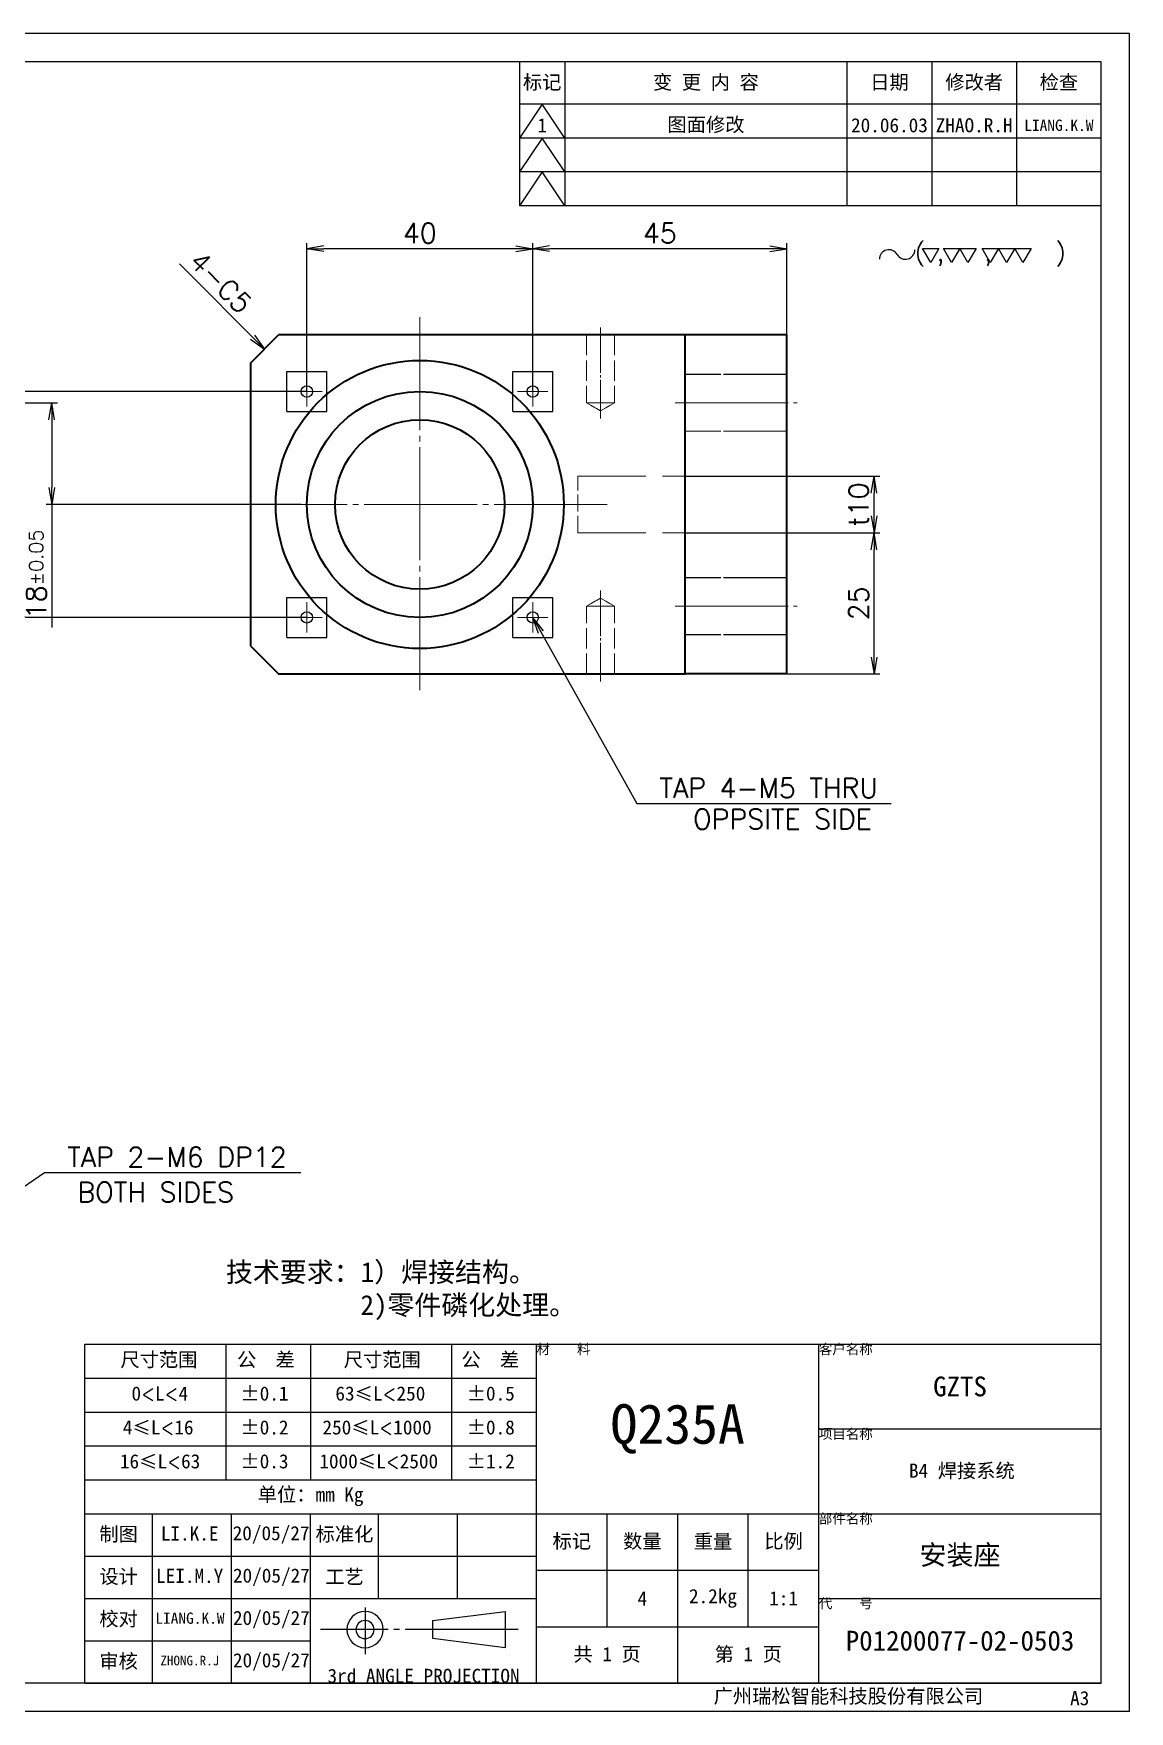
# Model space of a CAD drawing. Extents: x 0 to 18500, y -51 to 3802.
# Drawn here: x 11655.7 to 11849.7, y -5.1 to 291.9 of the extents above; entities that cross this region are included whole.
import ezdxf

# ---------------------------------------------------------------- set-up
doc = ezdxf.new("R2010")
doc.units = 0
doc.header["$MEASUREMENT"] = 0
for name, pattern in [('CENTER-HOKUTO', [23, 20, -1, 1, -1]), ('DASHED', [15, 12, -3]), ('HIDDEN-HOKUTO', [3.8, 2.5, -1.3])]:
    doc.linetypes.add(name, pattern=pattern)
doc.layers.get('0').update_dxf_attribs({"linetype": 'CONTINUOUS'})
doc.layers.get('DEFPOINTS').update_dxf_attribs({"linetype": 'CONTINUOUS'})
for name, color, linetype in [('AM_7', 2, 'CENTER-HOKUTO'), ('AM_HID', 1, 'HIDDEN-HOKUTO'), ('AM_VIS', 7, 'CONTINUOUS'), ('TITLE_FRAME', 7, 'CONTINUOUS'), ('WORD_DIM', 253, 'CONTINUOUS')]:
    doc.layers.add(name, color=color, linetype=linetype)
doc.layers.add('SOLID LINE', color=7, linetype='CONTINUOUS', lineweight=30)
doc.styles.get("Standard").update_dxf_attribs({"font": 'romans.shx', "bigfont": 'bigfont.shx'})
doc.dimstyles.get("Standard").update_dxf_attribs({"dimtxt": 3.5, "dimasz": 3, "dimexe": 1, "dimexo": 0, "dimgap": 1, "dimtad": 3, "dimdsep": 46, "dimtxsty": 'Standard', "dimblk1": 'OPEN', "dimblk2": 'OPEN', "dimsah": 1, "dimcen": 0, "dimclrd": 256, "dimclre": 256, "dimclrt": 3, "dimadec": 0, "dimazin": 0, "dimtfac": 1, "dimtmove": 0, "dimatfit": 3, "dimldrblk": 'OPEN', "dimfxl": 0, "dimtolj": 1, "dimtzin": 0, "dimarcsym": 0})

# ---------------------------------------------------------------- blocks, each defined once
blk = doc.blocks.new('_OPEN')
at = {"color": 0}
for p, q in [((-1, 0.167), (0, 0)), ((-1, -0.167), (0, 0)), ((0, 0), (-1, 0))]:
    blk.add_line(p, q, dxfattribs=at)
blk = doc.blocks.new('*D806')
at = {"layer": 'DEFPOINTS', "color": 0, "linetype": 'Continuous', "ltscale": 5}
for p in [(11771.05, 203.51), (11804.51, 203.51), (11789.05, 178.51)]:
    blk.add_point(p, dxfattribs=at)
at = {"layer": 'WORD_DIM', "linetype": 'Continuous', "lineweight": -2, "ltscale": 5}
for p, q in [((11771.05, 203.51), (11805.51, 203.51)), ((11804.51, 181.51), (11804.51, 200.51)), ((11789.05, 178.51), (11805.51, 178.51))]:
    blk.add_line(p, q, dxfattribs=at)
at = {"layer": 'WORD_DIM', "linetype": 'Continuous', "lineweight": -2, "ltscale": 5, "xscale": 3, "yscale": 3, "zscale": 3}
for p, rotation in [((11804.51, 203.51), 90), ((11804.51, 178.51), 270)]:
    blk.add_blockref('_OPEN', p, dxfattribs=dict(at, rotation=rotation))
at = {"layer": 'WORD_DIM', "color": 3, "linetype": 'Continuous', "ltscale": 5, "insert": (11801.76, 191.01), "char_height": 3.5, "attachment_point": 5, "rotation": 90}
blk.add_mtext('\\A1;25', dxfattribs=at)
blk = doc.blocks.new('*D807')
at = {"layer": 'DEFPOINTS', "color": 0, "linetype": 'Continuous', "ltscale": 5}
for p in [(11771.05, 213.51), (11804.51, 213.51), (11771.05, 203.51)]:
    blk.add_point(p, dxfattribs=at)
at = {"layer": 'WORD_DIM', "linetype": 'Continuous', "lineweight": -2, "ltscale": 5}
for p, q in [((11771.05, 213.51), (11805.51, 213.51)), ((11804.51, 206.51), (11804.51, 210.51)), ((11771.05, 203.51), (11805.51, 203.51))]:
    blk.add_line(p, q, dxfattribs=at)
at = {"layer": 'WORD_DIM', "linetype": 'Continuous', "lineweight": -2, "ltscale": 5, "xscale": 3, "yscale": 3, "zscale": 3}
for p, rotation in [((11804.51, 213.51), 90), ((11804.51, 203.51), 270)]:
    blk.add_blockref('_OPEN', p, dxfattribs=dict(at, rotation=rotation))
at = {"layer": 'WORD_DIM', "color": 3, "linetype": 'Continuous', "ltscale": 5, "insert": (11801.76, 208.51), "char_height": 3.5, "attachment_point": 5, "rotation": 90}
blk.add_mtext('\\A1;t10', dxfattribs=at)
blk = doc.blocks.new('MARK_M5BOLT')
at = {"color": 3, "linetype": 'Continuous'}
for p, q in [((-1.77, -1.77), (-1.77, 1.77)), ((-1.77, 1.77), (1.77, 1.77)), ((1.77, -1.77), (1.77, 1.77)), ((-1.77, -1.77), (1.77, -1.77))]:
    blk.add_line(p, q, dxfattribs=at)
blk.add_circle((0, 0), 0.5, dxfattribs=at)
blk = doc.blocks.new('*D814')
at = {"layer": 'DEFPOINTS', "color": 0, "ltscale": 5}
for p in [(11572.22, 226.51), (11649.28, 226.51), (11704.05, 228.51)]:
    blk.add_point(p, dxfattribs=at)
at = {"layer": 'WORD_DIM', "lineweight": -2, "ltscale": 5}
for p, q in [((11649.28, 231.51), (11649.28, 238.85)), ((11572.22, 226.51), (11650.28, 226.51)), ((11704.05, 228.51), (11648.28, 228.51)), ((11649.28, 226.51), (11649.28, 228.51)), ((11649.28, 223.51), (11649.28, 220.51))]:
    blk.add_line(p, q, dxfattribs=at)
at = {"layer": 'WORD_DIM', "lineweight": -2, "ltscale": 5, "xscale": 3, "yscale": 3, "zscale": 3}
for p, rotation in [((11649.28, 228.51), 270), ((11649.28, 226.51), 90)]:
    blk.add_blockref('_OPEN', p, dxfattribs=dict(at, rotation=rotation))
at = {"layer": 'WORD_DIM', "color": 3, "ltscale": 5, "insert": (11646.53, 236.68), "char_height": 3.5, "attachment_point": 5, "rotation": 90}
blk.add_mtext('\\A1;2', dxfattribs=at)
blk = doc.blocks.new('*D815')
at = {"layer": 'DEFPOINTS', "color": 0, "ltscale": 5}
for p in [(11572.22, 226.51), (11649.28, 188.51), (11704.05, 188.51)]:
    blk.add_point(p, dxfattribs=at)
at = {"layer": 'WORD_DIM', "lineweight": -2, "ltscale": 5}
for p, q in [((11572.22, 226.51), (11650.28, 226.51)), ((11649.28, 223.51), (11649.28, 191.51)), ((11704.05, 188.51), (11648.28, 188.51))]:
    blk.add_line(p, q, dxfattribs=at)
at = {"layer": 'WORD_DIM', "lineweight": -2, "ltscale": 5, "xscale": 3, "yscale": 3, "zscale": 3}
for p, rotation in [((11649.28, 226.51), 90), ((11649.28, 188.51), 270)]:
    blk.add_blockref('_OPEN', p, dxfattribs=dict(at, rotation=rotation))
at = {"layer": 'WORD_DIM', "color": 3, "ltscale": 5, "insert": (11646.53, 207.51), "char_height": 3.5, "attachment_point": 5, "rotation": 90}
blk.add_mtext('\\A1;38', dxfattribs=at)
blk = doc.blocks.new('*D816')
at = {"layer": 'DEFPOINTS', "color": 0, "ltscale": 5}
for p in [(11744.05, 253.79), (11789.05, 238.51), (11744.05, 228.51)]:
    blk.add_point(p, dxfattribs=at)
at = {"layer": 'WORD_DIM', "lineweight": -2, "ltscale": 5}
for p, q in [((11744.05, 228.51), (11744.05, 254.79)), ((11786.05, 253.79), (11747.05, 253.79)), ((11789.05, 238.51), (11789.05, 254.79))]:
    blk.add_line(p, q, dxfattribs=at)
at = {"layer": 'WORD_DIM', "lineweight": -2, "ltscale": 5, "xscale": 3, "yscale": 3, "zscale": 3, "rotation": 180}
blk.add_blockref('_OPEN', (11744.05, 253.79), dxfattribs=at)
at = {"layer": 'WORD_DIM', "lineweight": -2, "ltscale": 5, "xscale": 3, "yscale": 3, "zscale": 3}
blk.add_blockref('_OPEN', (11789.05, 253.79), dxfattribs=at)
at = {"layer": 'WORD_DIM', "color": 3, "ltscale": 5, "insert": (11766.55, 256.54), "char_height": 3.5, "attachment_point": 5}
blk.add_mtext('\\A1;45', dxfattribs=at)
blk = doc.blocks.new('*D817')
at = {"layer": 'DEFPOINTS', "color": 0, "ltscale": 5}
for p in [(11704.05, 253.79), (11704.05, 228.51), (11744.05, 228.51)]:
    blk.add_point(p, dxfattribs=at)
at = {"layer": 'WORD_DIM', "lineweight": -2, "ltscale": 5}
for p, q in [((11704.05, 228.51), (11704.05, 254.79)), ((11741.05, 253.79), (11707.05, 253.79)), ((11744.05, 228.51), (11744.05, 254.79))]:
    blk.add_line(p, q, dxfattribs=at)
at = {"layer": 'WORD_DIM', "lineweight": -2, "ltscale": 5, "xscale": 3, "yscale": 3, "zscale": 3, "rotation": 180}
blk.add_blockref('_OPEN', (11704.05, 253.79), dxfattribs=at)
at = {"layer": 'WORD_DIM', "lineweight": -2, "ltscale": 5, "xscale": 3, "yscale": 3, "zscale": 3}
blk.add_blockref('_OPEN', (11744.05, 253.79), dxfattribs=at)
at = {"layer": 'WORD_DIM', "color": 3, "ltscale": 5, "insert": (11724.05, 256.54), "char_height": 3.5, "attachment_point": 5}
blk.add_mtext('\\A1;40', dxfattribs=at)
blk = doc.blocks.new('*D818')
at = {"layer": 'DEFPOINTS', "color": 0, "ltscale": 5}
for p in [(11572.22, 226.51), (11658.88, 208.51), (11703.05, 208.51)]:
    blk.add_point(p, dxfattribs=at)
at = {"layer": 'WORD_DIM', "lineweight": -2, "ltscale": 5}
for p, q in [((11572.22, 226.51), (11659.88, 226.51)), ((11658.88, 223.51), (11658.88, 211.51)), ((11703.05, 208.51), (11657.88, 208.51)), ((11658.88, 208.51), (11658.88, 186.76))]:
    blk.add_line(p, q, dxfattribs=at)
at = {"layer": 'WORD_DIM', "lineweight": -2, "ltscale": 5, "xscale": 3, "yscale": 3, "zscale": 3}
for p, rotation in [((11658.88, 226.51), 90), ((11658.88, 208.51), 270)]:
    blk.add_blockref('_OPEN', p, dxfattribs=dict(at, rotation=rotation))
at = {"layer": 'WORD_DIM', "color": 3, "ltscale": 5, "insert": (11656.13, 196.14), "char_height": 3.5, "attachment_point": 5, "rotation": 90}
blk.add_mtext('\\A1;18{\\H0.715x;%%p0.05}', dxfattribs=at)
blk = doc.blocks.new('shiage0')
at = {"layer": 'WORD_DIM', "color": 3, "linetype": 'Continuous'}
for centre, start, end in [((1.69, 0), 30, 180), ((4.61, 1.69), 210, 0)]:
    blk.add_arc(centre, 1.69, start, end, dxfattribs=at)
blk = doc.blocks.new('10')
at = {"layer": 'TITLE_FRAME', "color": 3, "linetype": 'Continuous'}
for points in [[(9.63, 2.65), (8.18, 5.15), (11.07, 5.15)], [(13.31, 2.65), (11.86, 5.15), (17.64, 5.15), (16.2, 2.65), (14.75, 5.15)], [(20.17, 2.65), (18.73, 5.15), (27.4, 5.15), (25.95, 2.65), (24.51, 5.15), (23.06, 2.65), (21.62, 5.15)]]:
    blk.add_lwpolyline(points, close=True, dxfattribs=at)
blk.add_blockref('shiage0', (0.52, 3.24), dxfattribs=at)
blk.add_text('( ,   ,     )', height=3, dxfattribs=at).set_placement((6.84, 2.97))

msp = doc.modelspace()

# ---------------------------------------------------------------- linework, layer by layer
at = {"layer": 'AM_7', "lineweight": 13}
for p, q in [((11724.05443, 241.66268), (11724.05443, 175.36269)), ((11724.05443, 241.66268), (11724.05443, 175.36269)), ((11704.05443, 231.19979), (11704.05443, 225.82558)), ((11744.05443, 231.19979), (11744.05443, 225.82558)), ((11706.74193, 228.51272), (11701.36693, 228.51272)), ((11746.74193, 228.51272), (11741.36693, 228.51272)), ((11769.25462, 226.51272), (11790.85423, 226.51272)), ((11757.20482, 208.51272), (11690.90404, 208.51272)), ((11757.20433, 208.51272), (11690.90452, 208.51272)), ((11704.05443, 191.19979), (11704.05443, 185.82558)), ((11744.05443, 191.19979), (11744.05443, 185.82558)), ((11769.25462, 190.51272), (11790.85423, 190.51272)), ((11706.74193, 188.51272), (11701.36693, 188.51272)), ((11746.74193, 188.51272), (11741.36693, 188.51272))]:
    msp.add_line(p, q, dxfattribs=at)
at = {"layer": 'AM_7', "lineweight": 13, "ltscale": 0.402583}
msp.add_line((11756.05443, 239.85372), (11756.05443, 223.75039), dxfattribs=at)
at = {"layer": 'AM_7', "lineweight": 13, "ltscale": 0.134355}
for p, q in [((11704.05443, 231.19979), (11704.05443, 225.82558)), ((11744.05443, 231.19979), (11744.05443, 225.82558)), ((11704.05443, 191.19979), (11704.05443, 185.82558)), ((11744.05443, 191.19979), (11744.05443, 185.82558))]:
    msp.add_line(p, q, dxfattribs=at)
at = {"layer": 'AM_7', "lineweight": 13, "ltscale": 0.134351}
for p, q in [((11706.74144, 228.51272), (11701.36742, 228.51272)), ((11746.74144, 228.51272), (11741.36742, 228.51272)), ((11706.74144, 188.51272), (11701.36742, 188.51272)), ((11746.74144, 188.51272), (11741.36742, 188.51272))]:
    msp.add_line(p, q, dxfattribs=at)
at = {"layer": 'AM_7', "lineweight": 13, "ltscale": 0.402582}
msp.add_line((11756.05443, 193.27309), (11756.05443, 177.16982), dxfattribs=at)
at = {"layer": 'AM_HID', "color": 1, "linetype": 'DASHED', "lineweight": 13, "ltscale": 0.3}
for p, q in [((11753.59593, 238.51174), (11753.59593, 226.51174)), ((11753.59593, 238.51174), (11753.59593, 226.51174)), ((11758.51292, 238.51174), (11758.51292, 226.51174)), ((11758.51292, 238.51174), (11758.51292, 226.51174)), ((11753.59593, 178.51174), (11753.59593, 190.51174)), ((11753.59593, 178.51174), (11753.59593, 190.51174)), ((11758.51292, 178.51174), (11758.51292, 190.51174)), ((11758.51292, 178.51174), (11758.51292, 190.51174))]:
    msp.add_line(p, q, dxfattribs=at)
at = {"layer": 'AM_HID', "lineweight": 13}
for p, q in [((11771.05443, 231.56569), (11789.05443, 231.56569)), ((11771.05443, 231.56569), (11789.05443, 231.56569)), ((11771.05443, 231.51272), (11789.05443, 231.51272)), ((11753.59544, 226.51174), (11757.23411, 226.51174)), ((11756.05443, 225.09237), (11753.59544, 226.51174)), ((11753.59544, 226.51174), (11757.23411, 226.51174)), ((11756.05443, 225.09237), (11753.59544, 226.51174)), ((11754.87669, 226.51174), (11758.51341, 226.51174)), ((11754.87669, 226.51174), (11758.51341, 226.51174)), ((11756.05443, 225.09237), (11758.51341, 226.51174)), ((11756.05443, 225.09237), (11758.51341, 226.51174)), ((11771.05443, 221.51272), (11789.05443, 221.51272)), ((11771.05443, 221.45968), (11789.05443, 221.45968)), ((11771.05443, 221.45968), (11789.05443, 221.45968)), ((11752.05443, 203.51272), (11752.05443, 213.51272)), ((11771.05443, 213.51272), (11771.05443, 203.51272)), ((11771.05443, 195.56569), (11789.05443, 195.56569)), ((11771.05443, 195.56569), (11789.05443, 195.56569)), ((11771.05443, 195.51272), (11789.05443, 195.51272)), ((11756.05443, 191.93117), (11753.59544, 190.51174)), ((11756.05443, 191.93117), (11753.59544, 190.51174)), ((11757.23411, 190.51174), (11753.59544, 190.51174)), ((11757.23411, 190.51174), (11753.59544, 190.51174)), ((11758.51341, 190.51174), (11754.87669, 190.51174)), ((11758.51341, 190.51174), (11754.87669, 190.51174)), ((11756.05443, 191.93117), (11758.51341, 190.51174)), ((11756.05443, 191.93117), (11758.51341, 190.51174)), ((11771.05443, 185.51272), (11789.05443, 185.51272)), ((11771.05443, 185.45968), (11789.05443, 185.45968)), ((11771.05443, 185.45968), (11789.05443, 185.45968))]:
    msp.add_line(p, q, dxfattribs=at)
at = {"layer": 'AM_HID', "color": 1, "linetype": 'DASHED', "lineweight": 13, "ltscale": 0.45}
for p, q in [((11771.05443, 231.56569), (11789.05443, 231.56569)), ((11771.05443, 231.56569), (11789.05443, 231.56569)), ((11771.05443, 231.51272), (11789.05443, 231.51272)), ((11771.05443, 221.51272), (11789.05443, 221.51272)), ((11771.05443, 221.45968), (11789.05443, 221.45968)), ((11771.05443, 221.45968), (11789.05443, 221.45968)), ((11771.05443, 195.56569), (11789.05443, 195.56569)), ((11771.05443, 195.56569), (11789.05443, 195.56569)), ((11771.05443, 195.51272), (11789.05443, 195.51272)), ((11771.05443, 185.51272), (11789.05443, 185.51272)), ((11771.05443, 185.45968), (11789.05443, 185.45968)), ((11771.05443, 185.45968), (11789.05443, 185.45968))]:
    msp.add_line(p, q, dxfattribs=at)
at = {"layer": 'AM_HID', "color": 1, "linetype": 'DASHED', "lineweight": 13, "ltscale": 0.09093}
for p, q in [((11753.59593, 226.51174), (11757.23314, 226.51174)), ((11753.59593, 226.51174), (11757.23314, 226.51174)), ((11754.87572, 226.51174), (11758.51292, 226.51174)), ((11758.51292, 226.51174), (11754.87572, 226.51174)), ((11753.59593, 190.51174), (11757.23314, 190.51174)), ((11753.59593, 190.51174), (11757.23314, 190.51174)), ((11758.51292, 190.51174), (11754.87572, 190.51174)), ((11754.87572, 190.51174), (11758.51292, 190.51174))]:
    msp.add_line(p, q, dxfattribs=at)
at = {"layer": 'AM_HID', "color": 1, "linetype": 'DASHED', "lineweight": 13, "ltscale": 0.07097}
for q in [(11753.59593, 226.51174), (11753.59593, 226.51174), (11758.51292, 226.51174), (11758.51292, 226.51174)]:
    msp.add_line((11756.05443, 225.09237), q, dxfattribs=at)
at = {"layer": 'AM_HID', "color": 1, "linetype": 'DASHED', "lineweight": 13}
for p, q in [((11752.05443, 213.51272), (11771.05443, 213.51272)), ((11752.05443, 203.51272), (11771.05443, 203.51272))]:
    msp.add_line(p, q, dxfattribs=at)
at = {"layer": 'AM_HID', "color": 1, "linetype": 'DASHED', "lineweight": 13, "ltscale": 0.25}
for p, q in [((11752.05443, 203.51272), (11752.05443, 213.51272)), ((11771.05443, 213.51272), (11771.05443, 203.51272))]:
    msp.add_line(p, q, dxfattribs=at)
at = {"layer": 'AM_HID', "color": 1, "linetype": 'DASHED', "lineweight": 13, "ltscale": 0.070971}
for q in [(11753.59593, 190.51174), (11753.59593, 190.51174), (11758.51292, 190.51174), (11758.51292, 190.51174)]:
    msp.add_line((11756.05443, 191.93117), q, dxfattribs=at)
at = {"layer": 'AM_VIS', "linetype": 'Continuous'}
for p, q in [((11844.71906, 286.86842), (11454.71906, 286.86842)), ((11844.71906, -0.13158), (11844.71906, 286.86842)), ((11844.71906, -0.13158), (11454.71906, -0.13158))]:
    msp.add_line(p, q, dxfattribs=at)
at = {"layer": 'AM_VIS', "lineweight": 35, "ltscale": 0.176777}
for p, q in [((11694.05443, 233.51174), (11699.05443, 238.51174)), ((11694.05443, 233.51174), (11699.05443, 238.51174)), ((11694.05443, 183.51174), (11699.05443, 178.51174)), ((11694.05443, 183.51174), (11699.05443, 178.51174))]:
    msp.add_line(p, q, dxfattribs=at)
at = {"layer": 'AM_VIS', "lineweight": 35}
for p, q in [((11771.05443, 238.51174), (11699.05443, 238.51174)), ((11771.05443, 238.51174), (11699.05443, 238.51174)), ((11771.05443, 178.51272), (11771.05443, 238.51272)), ((11771.05443, 178.51272), (11771.05443, 238.51272)), ((11771.05443, 178.51174), (11771.05443, 238.51174)), ((11771.05443, 178.51174), (11771.05443, 238.51174)), ((11789.05443, 178.51272), (11789.05443, 238.51272)), ((11789.05443, 178.51272), (11789.05443, 238.51272)), ((11694.05443, 233.51174), (11694.05443, 183.51174)), ((11694.05443, 233.51174), (11694.05443, 183.51174)), ((11694.05443, 233.51174), (11694.05443, 183.51174)), ((11699.05443, 178.51174), (11771.05443, 178.51174)), ((11699.05443, 178.51174), (11771.05443, 178.51174))]:
    msp.add_line(p, q, dxfattribs=at)
at = {"layer": 'AM_VIS', "lineweight": 35, "ltscale": 0.45}
for p, q in [((11789.05443, 238.51272), (11771.05443, 238.51272)), ((11789.05443, 238.51272), (11771.05443, 238.51272)), ((11789.05443, 178.51272), (11771.05443, 178.51272)), ((11789.05443, 178.51272), (11771.05443, 178.51272))]:
    msp.add_line(p, q, dxfattribs=at)
at = {"layer": 'AM_VIS', "lineweight": 35}
for centre, radius in [((11724.05443, 208.51272), 25.5), ((11724.05443, 208.51272), 25.5), ((11724.05443, 208.51174), 20), ((11724.05443, 208.51174), 20), ((11724.05443, 208.51272), 15), ((11724.05443, 208.51272), 15)]:
    msp.add_circle(centre, radius, dxfattribs=at)
at = {"layer": 'TITLE_FRAME', "linetype": 'Continuous'}
for p, q in [((11741.71906, 286.86842), (11741.71906, 261.36842)), ((11749.71906, 286.86842), (11749.71906, 261.36842)), ((11799.71906, 261.36842), (11799.71906, 286.86842)), ((11814.71906, 286.86842), (11814.71906, 261.36842)), ((11829.71906, 286.86842), (11829.71906, 261.36842)), ((11844.71906, 261.36842), (11844.71906, 286.86842)), ((11844.71906, 279.36842), (11741.71906, 279.36842)), ((11745.71906, 279.36842), (11741.71906, 273.36842)), ((11749.71906, 273.36842), (11745.71906, 279.36842)), ((11844.71906, 273.36842), (11741.71906, 273.36842)), ((11745.71906, 273.36842), (11741.71906, 267.36842)), ((11844.71906, 273.36842), (11741.71906, 273.36842)), ((11749.71906, 267.36842), (11745.71906, 273.36842)), ((11844.71906, 267.36842), (11741.71906, 267.36842)), ((11745.71906, 267.36842), (11741.71906, 261.36842)), ((11749.71906, 261.36842), (11745.71906, 267.36842)), ((11844.71906, 261.36842), (11741.71906, 261.36842)), ((11664.71906, 59.86842), (11844.71906, 59.86842)), ((11664.71906, -0.13158), (11664.71906, 59.86842)), ((11689.71906, 59.86842), (11689.71906, 35.86842)), ((11704.71906, 59.86842), (11704.71906, 35.86842)), ((11729.71906, 35.86842), (11729.71906, 59.86842)), ((11744.71906, -0.13158), (11744.71906, 59.86842)), ((11794.71906, -0.13158), (11794.71906, 59.86842)), ((11844.71906, -0.13158), (11844.71906, 59.86842)), ((11664.71906, 53.86842), (11744.71906, 53.86842)), ((11664.71906, 47.86842), (11744.71906, 47.86842)), ((11794.71906, 44.86842), (11844.71906, 44.86842)), ((11664.71906, 41.86842), (11744.71906, 41.86842)), ((11664.71906, 35.86842), (11744.71906, 35.86842)), ((11664.71906, 29.86842), (11844.71906, 29.86842)), ((11676.71906, -0.13158), (11676.71906, 29.86842)), ((11690.71906, -0.13158), (11690.71906, 29.86842)), ((11704.71906, -0.13158), (11704.71906, 29.86842)), ((11716.71906, 14.86842), (11716.71906, 29.86842)), ((11730.71906, 14.86842), (11730.71906, 29.86842)), ((11757.21906, 9.86842), (11757.21906, 29.86842)), ((11769.71906, -0.13158), (11769.71906, 29.86842)), ((11782.21906, 9.86842), (11782.21906, 29.86842)), ((11664.71906, 22.36842), (11744.71906, 22.36842)), ((11744.71906, 19.86842), (11794.71906, 19.86842)), ((11664.71906, 14.86842), (11744.71906, 14.86842)), ((11794.71906, 14.86842), (11844.71906, 14.86842)), ((11744.71906, 9.86842), (11794.71906, 9.86842)), ((11664.71906, 7.36842), (11704.71906, 7.36842)), ((11664.71906, -0.13158), (11844.71906, -0.13158)), ((11664.71906, -0.13158), (11844.71906, -0.13158))]:
    msp.add_line(p, q, dxfattribs=at)
at = {"layer": 'TITLE_FRAME', "color": 2, "linetype": 'CENTER-HOKUTO'}
for p, q in [((11714.35354, 13.28684), (11714.35354, 5.01804)), ((11741.45914, 9.35084), (11706.45114, 9.35084))]:
    msp.add_line(p, q, dxfattribs=at)
at = {"layer": 'TITLE_FRAME', "color": 3, "linetype": 'Continuous'}
for p, q in [((11726.35354, 10.95084), (11739.15354, 12.55084)), ((11739.15354, 12.55084), (11739.15354, 6.15084)), ((11726.35354, 7.75084), (11726.35354, 10.95084)), ((11739.15354, 6.15084), (11726.35354, 7.75084))]:
    msp.add_line(p, q, dxfattribs=at)
for radius in [3.2, 1.6]:
    msp.add_arc((11714.35354, 9.35084), radius, 0, 359.9893827, dxfattribs=at)
at = {"layer": 'WORD_DIM', "linetype": 'Continuous'}
for p, q in [((11849.71906, 291.86842), (11429.71906, 291.86842)), ((11849.71906, -5.13158), (11849.71906, 291.86842)), ((11849.71906, -5.13158), (11429.71906, -5.13158))]:
    msp.add_line(p, q, dxfattribs=at)

# ---------------------------------------------------------------- block references
at = {"layer": 'WORD_DIM', "linetype": 'Continuous', "ltscale": 5}
msp.add_blockref('10', (11804.90869, 248.67722), dxfattribs=at)
at = {"layer": 'WORD_DIM', "color": 3, "linetype": 'CENTER-HOKUTO', "ltscale": 5, "xscale": 2, "yscale": 2, "zscale": 2}
for p in [(11704.05443, 228.51272), (11744.05443, 228.51272), (11704.05443, 188.51272), (11744.05443, 188.51272)]:
    msp.add_blockref('MARK_M5BOLT', p, dxfattribs=at)

# ---------------------------------------------------------------- texts
at = {"layer": 'SOLID LINE', "ltscale": 0.5}
for s, insert, char_height, width, attachment_point in [('\\pt15;{\\fSimHei|b0|i0|c134|p2;\\C3;标记}', (11745.71906, 283.11842), 2.5, 8, 5), ('\\pt15;{\\fSimHei|b0|i0|c134|p2;\\C3;变 更 内 容}', (11774.71906, 283.11842), 2.5, 50, 5), ('\\pt15;{\\fSimHei|b0|i0|c134|p2;\\C3;日期}', (11807.21906, 283.11842), 2.5, 15, 5), ('\\pt15;{\\fSimHei|b0|i0|c134|p2;\\C3;修改者}', (11822.21906, 283.11842), 2.5, 15, 5), ('\\pt15;{\\fSimHei|b0|i0|c134|p2;\\C3;检查}', (11837.21906, 283.11842), 2.5, 15, 5), ('\\pt15;{\\fSimHei|b0|i0|c134|p2;\\C3;1}', (11745.71906, 275.61842), 2.5, 8, 5), ('\\pt15;{\\fSimHei|b0|i0|c134|p2;\\C3;图面修改}', (11774.71906, 275.61842), 2.5, 50, 5), ('\\pt15;{\\fSimHei|b0|i0|c134|p2;\\C3;20.06.03}', (11807.21906, 275.61842), 2.5, 15, 5), ('\\pt15;{\\fSimHei|b0|i0|c134|p2;\\C3;ZHAO.R.H}', (11822.21906, 275.61842), 2.5, 15, 5), ('\\pt12;{\\fSimHei|b0|i0|c134|p2;\\C3;LIANG.K.W}', (11837.21906, 275.61842), 2, 15, 5), ('{\\fSimHei|b0|i0|c134|p2;\\C3;技术要求：1）焊接结构。\\P\\pt84;             2)零件磷化处理。}', (11717.16819, 69.26437), 3.5, 89.9512726, 5), ('{\\fSimHei|b0|i0|c134|p2;\\C3;材    料}', (11744.71906, 59.86842), 1.75, 50, 1), ('\\pt10.5;{\\fSimHei|b0|i0|c134|p2;\\C3;客户名称}', (11794.71906, 59.86842), 1.75, 50, 1), ('\\pt15;{\\fSimHei|b0|i0|c134|p2;\\C3;尺寸范围}', (11671.03902, 58.39736), 2.5, 45.3015188, 1), ('\\pt15;{\\fSimHei|b0|i0|c134|p2;\\C3;公  差}', (11691.69276, 58.39736), 2.5, 45.3015188, 1), ('\\pt15;{\\fSimHei|b0|i0|c134|p2;\\C3;尺寸范围}', (11710.58647, 58.39736), 2.5, 45.3015188, 1), ('\\pt15;{\\fSimHei|b0|i0|c134|p2;\\C3;公  差}', (11731.42512, 58.39736), 2.5, 45.3015188, 1), ('{\\fSimHei|b0|i0|c134|p2;\\C3;GZTS}', (11819.71906, 52.36842), 3.5, 50, 5), ('\\pt15;{\\fSimHei|b0|i0|c134|p2;\\C3;0\\Fromans,bigfont|c134;\\H0.9583x;<\\fSimHei|b0|i0|c134|p2;\\H1.044x;L\\Fromans,bigfont|c134;\\H0.9583x;<\\fSimHei|b0|i0|c134|p2;\\H1.044x;4}', (11672.99959, 52.39736), 2.5, 45.3015188, 1), ('\\pt15;{\\fSimHei|b0|i0|c134|p2;\\C3;%%P0.1}', (11692.3014, 52.39736), 2.5, 45.3015188, 1), ('\\pt15;{\\fSimHei|b0|i0|c134|p2;\\C3;63\\H0.9583x;≤\\H1.044x;L\\Fromans,bigfont|c134;\\H0.9579x;<\\fSimHei|b0|i0|c134|p2;\\H1.044x;250}', (11709.10274, 52.39736), 2.5, 45.3015188, 1), ('\\pt15;{\\fSimHei|b0|i0|c134|p2;\\C3;%%P0.5}', (11732.37172, 52.39736), 2.5, 45.3015188, 1), ('\\pt42;{\\fSimHei|b0|i0|c134|p2;\\C3;Q235A}', (11769.71906, 44.86842), 7, 50, 5), ('\\pt15;{\\fSimHei|b0|i0|c134|p2;\\C3;4\\H0.9583x;≤\\H1.043x;L\\Fromans,bigfont|c134;\\H0.9588x;<\\fSimHei|b0|i0|c134|p2;\\H1.043x;16}', (11671.46557, 46.39736), 2.5, 45.3015188, 1), ('\\pt15;{\\fSimHei|b0|i0|c134|p2;\\C3;%%P0.2}', (11692.3014, 46.39736), 2.5, 45.3015188, 1), ('\\pt15;{\\fSimHei|b0|i0|c134|p2;\\C3;250\\H0.9583x;≤\\H1.044x;L\\Fromans,bigfont|c134;\\H0.9579x;<\\fSimHei|b0|i0|c134|p2;\\H1.044x;1000}', (11706.8201, 46.39736), 2.5, 45.3015188, 1), ('\\pt15;{\\fSimHei|b0|i0|c134|p2;\\C3;%%P0.8}', (11732.37172, 46.39736), 2.5, 45.3015188, 1), ('\\pt10.5;{\\fSimHei|b0|i0|c134|p2;\\C3;项目名称}', (11794.71906, 44.86842), 1.75, 50, 1), ('\\pt15;{\\fSimHei|b0|i0|c134|p2;\\C3;16\\H0.9583x;≤\\H1.044x;L\\Fromans,bigfont|c134;\\H0.9579x;<\\fSimHei|b0|i0|c134|p2;\\H1.044x;63}', (11670.95052, 40.39736), 2.5, 45.3015188, 1), ('\\pt15;{\\fSimHei|b0|i0|c134|p2;\\C3;%%P0.3}', (11692.3014, 40.39736), 2.5, 45.3015188, 1), ('\\pt15;{\\fSimHei|b0|i0|c134|p2;\\C3;%%P1.2}', (11732.37172, 40.39736), 2.5, 45.3015188, 1), ('{\\fSimHei|b0|i0|c134|p2;\\C3;B4 焊接系统\\P }', (11820.04394, 35.25825), 2.5, 50, 5), ('\\pt15;{\\fSimHei|b0|i0|c134|p2;\\C3;单位：mm Kg}', (11704.71906, 32.86842), 2.5, 80, 5), ('\\pt10.5;{\\fSimHei|b0|i0|c134|p2;\\C3;部件名称}', (11794.71906, 29.86842), 1.75, 50, 1), ('\\pt15;{\\fSimHei|b0|i0|c134|p2;\\C3;制图}', (11670.71906, 26.11842), 2.5, 12, 5), ('{\\fSimHei|b0|i0|c134|p2;\\C3;LI.K.E}', (11683.30119, 26.35299), 2.5, 14, 5), ('\\pt15;{\\fSimHei|b0|i0|c134|p2;\\C3;20/05/27}', (11697.71906, 26.11842), 2.5, 14, 5), ('\\pt15;{\\fSimHei|b0|i0|c134|p2;\\C3;标准化}', (11710.71906, 26.11842), 2.5, 12, 5), ('\\pt15;{\\fSimHei|b0|i0|c134|p2;\\C3;标记}', (11750.96906, 24.86842), 2.5, 12.5, 5), ('\\pt15;{\\fSimHei|b0|i0|c134|p2;\\C3;数量}', (11763.46906, 24.86842), 2.5, 12.5, 5), ('\\pt15;{\\fSimHei|b0|i0|c134|p2;\\C3;重量}', (11775.96906, 24.86842), 2.5, 12.5, 5), ('\\pt15;{\\fSimHei|b0|i0|c134|p2;\\C3;比例}', (11788.46906, 24.86842), 2.5, 12.5, 5), ('{\\fSimHei|b0|i0|c134|p2;\\C3;安装座}', (11819.71906, 22.36842), 3.5, 50, 5), ('\\pt15;{\\fSimHei|b0|i0|c134|p2;\\C3;设计}', (11670.71906, 18.61842), 2.5, 12, 5), ('{\\fSimHei|b0|i0|c134|p2;\\C3;LEI.M.Y}', (11683.30119, 18.85299), 2.5, 14, 5), ('\\pt15;{\\fSimHei|b0|i0|c134|p2;\\C3;20/05/27}', (11697.76969, 18.61842), 2.5, 13.8987286, 5), ('\\pt15;{\\fSimHei|b0|i0|c134|p2;\\C3;工艺}', (11710.71906, 18.61842), 2.5, 12, 5), ('\\pt15;{\\fSimHei|b0|i0|c134|p2;\\C3;4}', (11763.46906, 14.86842), 2.5, 12.5, 5), ('\\pt15;{\\fSimHei|b0|i0|c134|p2;\\C3;2.2kg}', (11775.96906, 14.86842), 2.5, 12.5, 5), ('\\pt15;{\\fSimHei|b0|i0|c134|p2;\\C3;1:1}', (11788.46906, 14.86842), 2.5, 12.5, 5), ('\\pt10.5;{\\fSimHei|b0|i0|c134|p2;\\C3;代    号}', (11794.71906, 14.86842), 1.75, 50, 1), ('\\pt15;{\\fSimHei|b0|i0|c134|p2;\\C3;校对}', (11670.71906, 11.11842), 2.5, 12, 5), ('{\\fSimHei|b0|i0|c134|p2;\\C3;LIANG.K.W}', (11683.34714, 11.36422), 2, 11.2, 5), ('\\pt15;{\\fSimHei|b0|i0|c134|p2;\\C3;20/05/27}', (11697.76969, 11.11842), 2.5, 13.8987286, 5), ('{\\fSimHei|b0|i0|c134|p2;\\C3;P01200077-02-0503}', (11819.71906, 7.36842), 3.5, 50, 5), ('\\pt15;{\\fSimHei|b0|i0|c134|p2;\\C3;共 1 页}', (11757.21906, 4.86842), 2.5, 25, 5), ('\\pt15;{\\fSimHei|b0|i0|c134|p2;\\C3;第 1 页}', (11782.21906, 4.86842), 2.5, 25, 5), ('\\pt15;{\\fSimHei|b0|i0|c134|p2;\\C3;审核}', (11670.71906, 3.61842), 2.5, 12, 5), ('{\\fSimHei|b0|i0|c134|p2;\\C3;ZHONG.R.J}', (11683.32406, 3.86456), 1.7, 9.52, 5), ('\\pt15;{\\fSimHei|b0|i0|c134|p2;\\C3;20/05/27}', (11697.76969, 3.61842), 2.5, 13.8987286, 5), ('{\\fSimHei|b0|i0|c134|p2;\\C3;3rd ANGLE PROJECTION}', (11724.71906, -0.13158), 2.5, 40, 8), ('\\pt15;{\\fSimHei|b0|i0|c134|p2;\\C3;广州瑞松智能科技股份有限公司}', (11776.08767, -1.16706), 2.5, 78.5618081, 1), ('\\pt15;{\\fSimHei|b0|i0|c134|p2;\\C3;A3}', (11839.20793, -1.52899), 2.5, 78.5618081, 1)]:
    msp.add_mtext(s, dxfattribs=dict(at, insert=insert, char_height=char_height, width=width, attachment_point=attachment_point))
at = {"layer": 'SOLID LINE', "ltscale": 0.5, "insert": (11706.2714, 40.39736), "char_height": 2.5, "width": 45.3015188, "attachment_point": 1, "line_spacing_factor": 0.72}
msp.add_mtext('\\pt15;{\\fSimHei|b0|i0|c134|p2;\\C3;1000\\H0.9583x;≤\\H1.044x;L\\Fromans,bigfont|c134;\\H0.9579x;<\\fSimHei|b0|i0|c134|p2;\\H1.044x;2500}', dxfattribs=at)
at = {"layer": 'WORD_DIM', "color": 3, "linetype": 'Continuous', "ltscale": 5}
msp.add_text('4-C5', height=3.5, rotation=315, dxfattribs=at).set_placement((11682.95808, 251.21981))
at = {"layer": 'WORD_DIM', "color": 3, "linetype": 'Continuous', "ltscale": 5, "char_height": 3.5, "attachment_point": 7}
for s, insert in [('TAP 4-M5 THRU', (11766.48019, 156.58883)), ('TAP 2-M6 DP12', (11661.62149, 91.24512))]:
    msp.add_mtext(s, dxfattribs=dict(at, insert=insert))
at = {"layer": 'WORD_DIM', "color": 3, "linetype": 'Continuous', "char_height": 3.5, "attachment_point": 9}
for s, insert in [('OPPSITE SIDE', (11804.07586, 151.06605)), ('BOTH SIDES', (11691.15445, 85.03384))]:
    msp.add_mtext(s, dxfattribs=dict(at, insert=insert))

# ---------------------------------------------------------------- dimensions: what is measured, and where the dimension line sits
at = {"layer": 'WORD_DIM', "color": 4, "ltscale": 5}
for base, p1, p2, picture, middle in [((11704.05443, 253.7872), (11744.05443, 228.51269), (11704.05443, 228.51269), '*D817', (11724.05443, 256.5372)), ((11744.05443, 253.7872), (11789.05443, 238.51272), (11744.05443, 228.51272), '*D816', (11766.55443, 256.5372))]:
    dim = msp.add_linear_dim(base=base, p1=p1, p2=p2, dimstyle='Standard', dxfattribs=at)
    dim.commit()
    dim.dimension.update_dxf_attribs({"geometry": picture, "text_midpoint": middle})
dim = msp.add_linear_dim(base=(11649.28401, 226.51272), p1=(11704.05443, 228.51269), p2=(11572.21654, 226.51272), angle=90, dimstyle='Standard', dxfattribs=at)
dim.commit()
dim.dimension.update_dxf_attribs({"geometry": '*D814', "text_midpoint": (11649.28401, 236.67938), "dimtype": 160})
dim = msp.add_linear_dim(base=(11649.28401, 188.51269), p1=(11572.21654, 226.51272), p2=(11704.05443, 188.51269), angle=90, dimstyle='Standard', dxfattribs=at)
dim.commit()
dim.dimension.update_dxf_attribs({"geometry": '*D815', "text_midpoint": (11646.53401, 207.5127)})
dim = msp.add_linear_dim(base=(11658.87699, 208.51272), p1=(11572.21654, 226.51272), p2=(11703.05443, 208.51272), angle=90, text='<>{\\H0.715x;%%p0.05}', dimstyle='Standard', dxfattribs=at)
dim.commit()
dim.dimension.update_dxf_attribs({"geometry": '*D818', "text_midpoint": (11656.12699, 196.13813)})
at = {"layer": 'WORD_DIM', "linetype": 'Continuous', "ltscale": 5}
dim = msp.add_linear_dim(base=(11804.50984, 213.51272), p1=(11771.05443, 203.51272), p2=(11771.05443, 213.51272), angle=90, text='t<>', dimstyle='Standard', dxfattribs=at)
dim.commit()
dim.dimension.update_dxf_attribs({"geometry": '*D807', "text_midpoint": (11801.75984, 208.51272)})
dim = msp.add_linear_dim(base=(11804.50984, 203.51272), p1=(11789.05443, 178.51272), p2=(11771.05443, 203.51272), angle=90, dimstyle='Standard', dxfattribs=at)
dim.commit()
dim.dimension.update_dxf_attribs({"geometry": '*D806', "text_midpoint": (11801.75984, 191.01272)})

# ---------------------------------------------------------------- leaders
at = {"layer": 'WORD_DIM', "linetype": 'Continuous'}
msp.add_leader([(11696.55443, 236.01174), (11681.48549, 251.08067)], dimstyle='Standard', dxfattribs=at)
at = {"layer": 'WORD_DIM', "linetype": 'Continuous', "ltscale": 5, "annotation_type": 0, "has_hookline": 1, "hookline_direction": 0}
for points, text_width in [([(11744.05443, 188.51272), (11762.48019, 155.58883), (11765.48019, 155.58883)], 41.03333), ([(11612.21654, 59.29388), (11657.62149, 90.24512), (11660.62149, 90.24512)], 41.36667)]:
    msp.add_leader(points, dimstyle='Standard', dxfattribs=dict(at, text_width=text_width))

doc.saveas('drawing.dxf')
